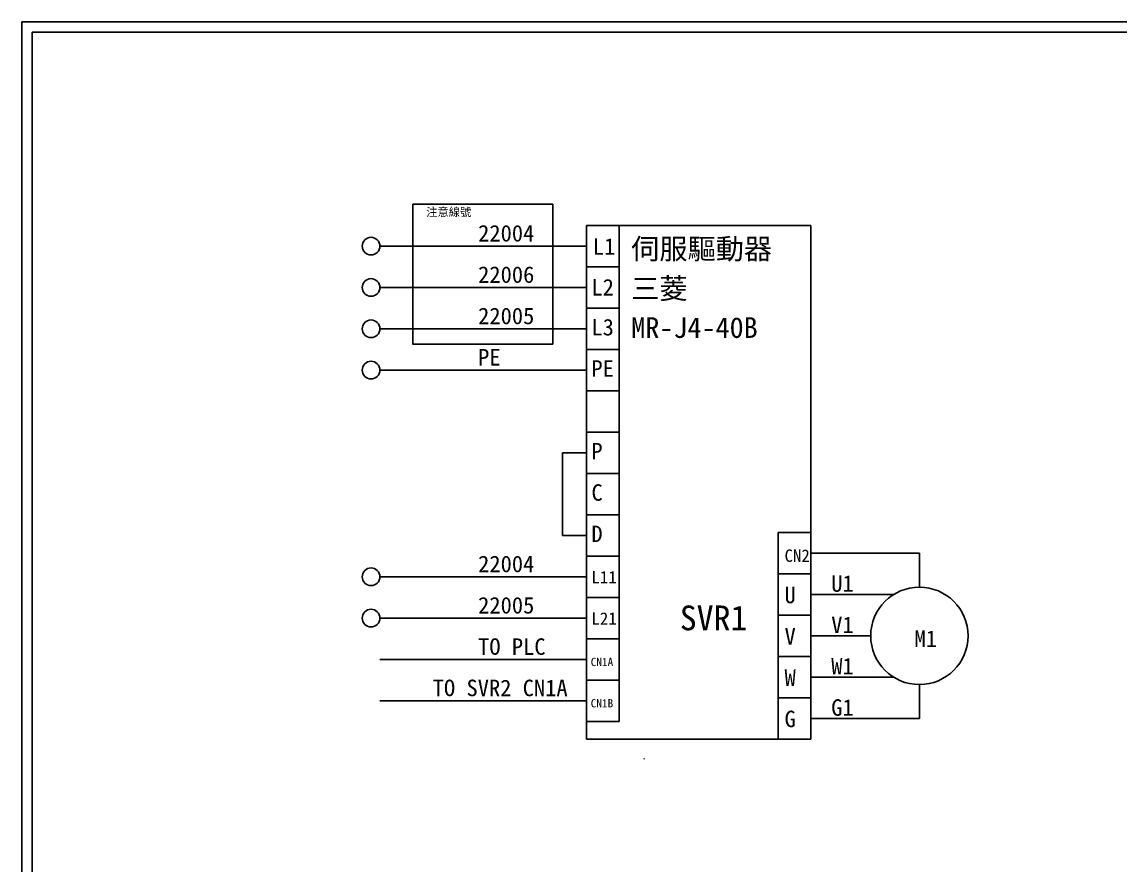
# Model space of a CAD drawing. Extents: x 10 to 297, y 3 to 207.
# Drawn here: x 10 to 142.9, y 105 to 207 of the extents above; entities that cross this region are included whole.
import ezdxf

# ---------------------------------------------------------------- set-up
doc = ezdxf.new("R2010")
doc.units = 0
doc.linetypes.add('HIDDEN0', pattern=[65, 50, -15])
doc.layers.get('0').update_dxf_attribs({"linetype": 'CONTINUOUS'})
doc.layers.add('圖框層', color=7, linetype='CONTINUOUS')
doc.layers.add('標尺寸層', color=3, linetype='CONTINUOUS')
doc.styles.add('STSL', font='kaiu.ttf')

msp = doc.modelspace()

# ---------------------------------------------------------------- linework, layer by layer
at = {"color": 7}
for p, q in [((105.45, 182.35), (78.31, 182.35)), ((78.31, 182.35), (78.31, 177.35)), ((82.25, 177.35), (82.25, 182.35)), ((105.45, 120.21), (105.45, 182.35)), ((78.31, 177.35), (78.31, 172.35)), ((78.31, 177.35), (82.25, 177.35)), ((82.25, 172.35), (82.25, 177.35)), ((78.31, 172.35), (82.25, 172.35)), ((82.25, 167.35), (82.25, 172.35)), ((78.31, 170.21), (78.31, 120.21)), ((78.31, 167.35), (82.25, 167.35)), ((78.31, 167.35), (82.25, 167.35)), ((82.25, 162.35), (82.25, 167.35)), ((78.31, 162.35), (82.25, 162.35)), ((78.31, 162.35), (82.25, 162.35)), ((82.25, 157.35), (82.25, 162.35)), ((78.31, 157.35), (82.25, 157.35)), ((78.31, 157.35), (82.25, 157.35)), ((82.25, 152.35), (82.25, 157.35)), ((78.31, 152.35), (82.25, 152.35)), ((78.31, 152.35), (82.25, 152.35)), ((82.25, 147.35), (82.25, 152.35)), ((78.31, 147.35), (82.25, 147.35)), ((78.31, 147.35), (82.25, 147.35)), ((82.25, 142.35), (82.25, 147.35)), ((101.51, 145.21), (105.45, 145.21)), ((101.51, 145.21), (101.51, 140.21)), ((105.45, 140.21), (105.45, 145.21)), ((78.31, 142.35), (82.25, 142.35)), ((78.31, 142.35), (82.25, 142.35)), ((82.25, 137.35), (82.25, 142.35)), ((101.51, 140.21), (105.45, 140.21)), ((101.51, 140.21), (101.51, 135.21)), ((101.51, 140.21), (105.45, 140.21)), ((105.45, 135.21), (105.45, 140.21)), ((78.31, 137.35), (82.25, 137.35)), ((78.31, 137.35), (82.25, 137.35)), ((82.25, 132.35), (82.25, 137.35)), ((101.51, 135.21), (105.45, 135.21)), ((101.51, 135.21), (101.51, 130.21)), ((105.45, 130.21), (105.45, 135.21)), ((78.31, 132.35), (82.25, 132.35)), ((82.25, 127.35), (82.25, 132.35)), ((101.51, 130.21), (105.45, 130.21)), ((101.51, 130.21), (101.51, 125.21)), ((105.45, 125.21), (105.45, 130.21)), ((78.31, 127.35), (82.25, 127.35)), ((78.31, 127.35), (82.25, 127.35)), ((82.25, 122.35), (82.25, 127.35)), ((101.51, 125.21), (105.45, 125.21)), ((101.51, 125.21), (105.45, 125.21)), ((101.51, 125.21), (101.51, 120.21)), ((105.45, 120.21), (105.45, 125.21)), ((105.45, 120.21), (78.31, 120.21)), ((101.51, 120.21), (105.45, 120.21))]:
    msp.add_line(p, q, dxfattribs=at)
for centre in [(52.24, 179.85), (52.24, 174.85), (52.24, 169.85), (52.24, 164.85), (52.24, 139.85), (52.24, 134.85)]:
    msp.add_circle(centre, 1.07, dxfattribs=at)
at = {"layer": '圖框層', "color": 7}
for p, q in [((297, 206.97), (10, 206.97)), ((10, 3), (10, 206.97)), ((295.75, 205.72), (11.25, 205.72)), ((11.25, 4.25), (11.25, 205.72))]:
    msp.add_line(p, q, dxfattribs=at)
at = {"layer": '標尺寸層', "color": 7}
for p, q in [((82.25, 182.35), (78.31, 182.35)), ((78.31, 179.85), (53.31, 179.85)), ((52.24, 178.78), (52.24, 178.72)), ((78.31, 174.85), (53.31, 174.85)), ((52.24, 173.78), (52.24, 173.72)), ((78.31, 167.35), (78.31, 172.35)), ((52.24, 168.78), (52.24, 168.72)), ((78.31, 169.85), (53.31, 169.85)), ((78.31, 162.35), (78.31, 167.35)), ((78.31, 164.85), (53.31, 164.85)), ((52.24, 163.78), (52.24, 163.72)), ((82.25, 162.35), (78.31, 162.35)), ((78.31, 157.35), (78.31, 162.35)), ((82.25, 157.35), (78.31, 157.35)), ((78.31, 152.35), (78.31, 157.35)), ((78.31, 154.85), (75.43, 154.85)), ((82.25, 152.35), (78.31, 152.35)), ((82.25, 152.35), (78.31, 152.35)), ((78.31, 147.35), (78.31, 152.35)), ((82.25, 147.35), (78.31, 147.35)), ((82.25, 147.35), (78.31, 147.35)), ((78.31, 142.35), (78.31, 147.35)), ((78.31, 144.85), (75.43, 144.85)), ((82.25, 142.35), (78.31, 142.35)), ((82.25, 142.35), (78.31, 142.35)), ((78.31, 137.35), (78.31, 142.35)), ((78.31, 139.85), (53.31, 139.85)), ((52.24, 138.78), (52.24, 138.72)), ((82.25, 137.35), (78.31, 137.35)), ((82.25, 137.35), (78.31, 137.35)), ((78.31, 132.35), (78.31, 137.35)), ((105.45, 137.71), (115.49, 137.71)), ((78.31, 134.85), (53.31, 134.85)), ((52.24, 133.78), (52.24, 133.72)), ((82.25, 132.35), (78.31, 132.35)), ((105.45, 132.71), (112.71, 132.71)), ((78.31, 129.85), (53.31, 129.85)), ((105.45, 127.71), (115.49, 127.71)), ((82.25, 127.35), (78.31, 127.35)), ((82.25, 127.35), (78.31, 127.35)), ((118.6, 126.82), (118.6, 122.71)), ((78.31, 124.85), (53.31, 124.85)), ((82.25, 122.35), (78.31, 122.35)), ((105.45, 122.71), (118.6, 122.71)), ((85.28, 117.87), (85.28, 117.8))]:
    msp.add_line(p, q, dxfattribs=at)
at = {"layer": '標尺寸層', "color": 7, "linetype": 'HIDDEN0'}
msp.add_line((75.43, 144.85), (75.43, 154.85), dxfattribs=at)
at = {"layer": '標尺寸層', "color": 7, "linetype": 'ByBlock'}
msp.add_line((105.45, 142.71), (118.6, 142.71), dxfattribs=at)
at = {"layer": '標尺寸層', "color": 0, "lineweight": -2}
msp.add_line((118.6, 138.59), (118.6, 142.71), dxfattribs=at)
msp.add_lwpolyline([(57.3, 184.91), (74.23, 184.91), (74.23, 168.01), (57.3, 168.01)], close=True, dxfattribs=at)
at = {"layer": '標尺寸層', "color": 7}
msp.add_circle((118.6, 132.71), 5.89, dxfattribs=at)

# ---------------------------------------------------------------- texts
at = {"layer": '圖框層', "color": 7, "style": 'STSL'}
for s, height, p in [('注意線號', 1, (58.92, 183.47)), ('22004', 2, (65.2, 180.41)), ('L1', 2, (79.08, 178.81)), ('伺服驅動器', 2.5, (83.73, 178.27)), ('22006', 2, (65.2, 175.41)), ('L2', 2, (78.91, 173.88)), ('三菱', 2.5, (83.73, 173.48)), ('22005', 2, (65.2, 170.41)), ('L3', 2, (78.91, 169.05)), ('MR-J4-40B', 2.5, (83.73, 168.75)), ('PE', 2, (65.2, 165.41)), ('PE', 2, (78.91, 164.05)), ('P', 2, (78.91, 154.05)), ('C', 2, (78.91, 149.05)), ('D', 2, (78.91, 144.05)), ('22004', 2, (65.2, 140.41)), ('CN2', 1.5, (102.28, 141.66)), ('L11', 1.5, (78.91, 139.05)), ('U1', 2, (107.93, 138.04)), ('U', 2, (102.28, 136.66)), ('22005', 2, (65.2, 135.41)), ('L21', 1.5, (78.91, 134.05)), ('SVR1', 3, (89.61, 133.38)), ('V1', 2, (107.93, 133.04)), ('V', 2, (102.28, 131.66)), ('M1', 2, (118.01, 131.36)), ('TO PLC', 2, (65.2, 130.41)), ('CN1A', 1, (78.83, 129.05)), ('W1', 2, (107.93, 128.04)), ('W', 2, (102.28, 126.66)), ('TO SVR2 CN1A', 2, (59.71, 125.41)), ('CN1B', 1, (78.83, 124.05)), ('G1', 2, (107.93, 123.04)), ('G', 2, (102.28, 121.66))]:
    msp.add_text(s, height=height, dxfattribs=at).set_placement(p)

doc.saveas('drawing.dxf')
